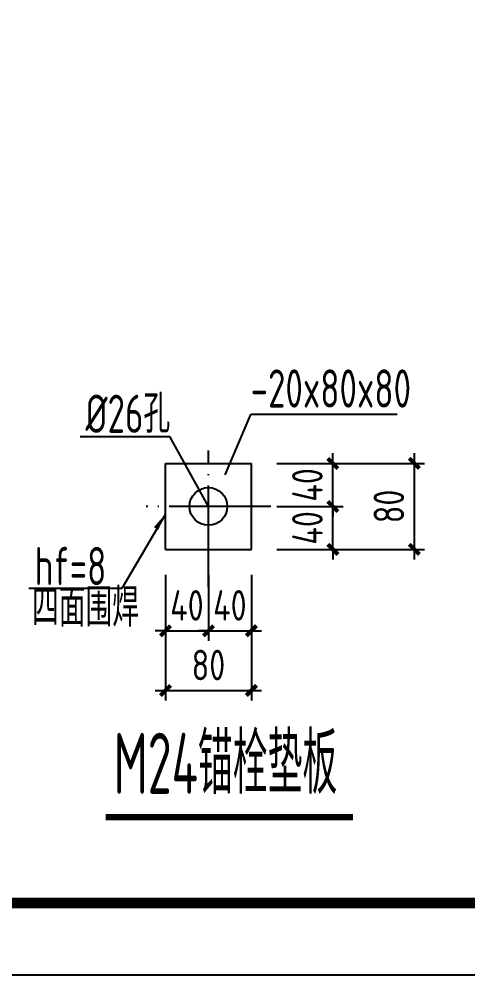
# Model space of a CAD drawing. Extents: x -33967 to 1773478, y -1022458 to -784650.
# Drawn here: x 619421 to 628231, y -1022458 to -1003682 of the extents above; entities that cross this region are included whole.
import ezdxf

# ---------------------------------------------------------------- set-up
doc = ezdxf.new("R2010")
doc.units = 0
doc.header["$LTSCALE"] = 1000
doc.header["$MEASUREMENT"] = 0
doc.linetypes.add('DOTE', pattern=[2.42, 2, -0.2, 0.02, -0.2])
for name, color, linetype in [('AXIS', 3, 'Continuous'), ('C', 6, 'Continuous'), ('DOTE', 1, 'DOTE'), ('PUB_TEXT', 7, 'Continuous'), ('PUB_TITLE', 4, 'Continuous'), ('锚栓', 7, 'Continuous')]:
    doc.layers.add(name, color=color, linetype=linetype)
doc.styles.add('C', font='tssdeng.shx', dxfattribs={"height": 3, "bigfont": 'tssdchn.shx'})
doc.styles.add('TSSD_Dimension', font='Tssdeng.shx', dxfattribs={"width": 0.8, "bigfont": 'hztxt.shx'})
doc.dimstyles.new('TSSD_40_200', dxfattribs={"dimtxt": 600, "dimasz": 200, "dimexe": 200, "dimexo": 500, "dimgap": 200, "dimtad": 1, "dimdec": 0, "dimlfac": 0.2, "dimzin": 0, "dimdsep": 46, "dimtxsty": 'TSSD_Dimension', "dimblk": 'ARCHTICK', "dimblk1": 'ARCHTICK', "dimblk2": 'ARCHTICK', "dimcen": 0, "dimdle": 200, "dimclrt": 7, "dimadec": 0, "dimazin": 0, "dimtfac": 1, "dimtdec": 0, "dimtix": 1, "dimtmove": 2, "dimatfit": 3, "dimfxl": 1, "dimtolj": 1, "dimtzin": 0, "dimarcsym": 0})

# ---------------------------------------------------------------- blocks, each defined once
blk = doc.blocks.new('_ArchTick')
at = {"color": 0, "linetype": 'ByBlock', "const_width": 0.4}
blk.add_lwpolyline([(-0.5, -0.5), (0.5, 0.5)], dxfattribs=at)
blk = doc.blocks.new('*D1276')
at = {"layer": 'AXIS', "color": 0, "lineweight": -2, "transparency": 16777216}
for p, q in [((625580, -1012411), (625580, -1012211)), ((624480, -1012411), (625780, -1012411)), ((625580, -1013255), (625580, -1012411)), ((624480, -1013255), (625780, -1013255)), ((625580, -1013255), (625580, -1013455))]:
    blk.add_line(p, q, dxfattribs=at)
at = {"layer": 'Defpoints', "color": 0, "transparency": 16777216}
for p in [(623980, -1012411), (625580, -1012411), (623980, -1013255)]:
    blk.add_point(p, dxfattribs=at)
at = {"layer": 'AXIS', "color": 0, "lineweight": -2, "transparency": 16777216, "xscale": 200, "yscale": 200, "zscale": 200}
for p, rotation in [((625580, -1012411), 270), ((625580, -1013255), 90)]:
    blk.add_blockref('_ArchTick', p, dxfattribs=dict(at, rotation=rotation))
at = {"layer": 'AXIS', "color": 7, "transparency": 16777216, "insert": (625080, -1012833), "char_height": 600, "attachment_point": 5, "rotation": 90, "style": 'TSSD_Dimension'}
blk.add_mtext('\\A1;40', dxfattribs=at)
blk = doc.blocks.new('*D1277')
at = {"layer": 'AXIS', "color": 0, "lineweight": -2, "transparency": 16777216}
for p, q in [((625580, -1013255), (625580, -1013055)), ((624480, -1013255), (625780, -1013255)), ((625580, -1014099), (625580, -1013255)), ((624480, -1014099), (625780, -1014099)), ((625580, -1014099), (625580, -1014299))]:
    blk.add_line(p, q, dxfattribs=at)
at = {"layer": 'Defpoints', "color": 0, "transparency": 16777216}
for p in [(623980, -1013255), (625580, -1013255), (623980, -1014099)]:
    blk.add_point(p, dxfattribs=at)
at = {"layer": 'AXIS', "color": 0, "lineweight": -2, "transparency": 16777216, "xscale": 200, "yscale": 200, "zscale": 200}
for p, rotation in [((625580, -1013255), 270), ((625580, -1014099), 90)]:
    blk.add_blockref('_ArchTick', p, dxfattribs=dict(at, rotation=rotation))
at = {"layer": 'AXIS', "color": 7, "transparency": 16777216, "insert": (625080, -1013677), "char_height": 600, "attachment_point": 5, "rotation": 90, "style": 'TSSD_Dimension'}
blk.add_mtext('\\A1;40', dxfattribs=at)
blk = doc.blocks.new('*D1278')
at = {"layer": 'AXIS', "color": 0, "lineweight": -2, "transparency": 16777216}
for p, q in [((627180, -1014299), (627180, -1012211)), ((625295, -1012411), (627380, -1012411)), ((625295, -1014099), (627380, -1014099))]:
    blk.add_line(p, q, dxfattribs=at)
at = {"layer": 'Defpoints', "color": 0, "transparency": 16777216}
for p in [(624795, -1012411), (627180, -1012411), (624795, -1014099)]:
    blk.add_point(p, dxfattribs=at)
at = {"layer": 'AXIS', "color": 0, "lineweight": -2, "transparency": 16777216, "xscale": 200, "yscale": 200, "zscale": 200}
for p, rotation in [((627180, -1012411), 90), ((627180, -1014099), 270)]:
    blk.add_blockref('_ArchTick', p, dxfattribs=dict(at, rotation=rotation))
at = {"layer": 'AXIS', "color": 7, "transparency": 16777216, "insert": (626680, -1013255), "char_height": 600, "attachment_point": 5, "rotation": 90, "style": 'TSSD_Dimension'}
blk.add_mtext('\\A1;80', dxfattribs=at)
blk = doc.blocks.new('*D1279')
at = {"layer": 'AXIS', "color": 0, "lineweight": -2, "transparency": 16777216}
for p, q in [((622293, -1014599), (622293, -1017071)), ((623980, -1014599), (623980, -1017071)), ((622093, -1016871), (624180, -1016871))]:
    blk.add_line(p, q, dxfattribs=at)
at = {"layer": 'Defpoints', "color": 0, "transparency": 16777216}
for p in [(622293, -1014099), (623980, -1014099), (623980, -1016871)]:
    blk.add_point(p, dxfattribs=at)
at = {"layer": 'AXIS', "color": 0, "lineweight": -2, "transparency": 16777216, "xscale": 200, "yscale": 200, "zscale": 200, "rotation": 180}
blk.add_blockref('_ArchTick', (622293, -1016871), dxfattribs=at)
at = {"layer": 'AXIS', "color": 0, "lineweight": -2, "transparency": 16777216, "xscale": 200, "yscale": 200, "zscale": 200}
blk.add_blockref('_ArchTick', (623980, -1016871), dxfattribs=at)
at = {"layer": 'AXIS', "color": 7, "transparency": 16777216, "insert": (623137, -1016371), "char_height": 600, "attachment_point": 5, "style": 'TSSD_Dimension'}
blk.add_mtext('\\A1;80', dxfattribs=at)
blk = doc.blocks.new('*D1280')
at = {"layer": 'AXIS', "color": 0, "lineweight": -2, "transparency": 16777216}
for p, q in [((622293, -1014599), (622293, -1015899)), ((623137, -1014599), (623137, -1015899)), ((622293, -1015699), (622093, -1015699)), ((622293, -1015699), (623137, -1015699)), ((623137, -1015699), (623337, -1015699))]:
    blk.add_line(p, q, dxfattribs=at)
at = {"layer": 'Defpoints', "color": 0, "transparency": 16777216}
for p in [(622293, -1014099), (623137, -1014099), (623137, -1015699)]:
    blk.add_point(p, dxfattribs=at)
at = {"layer": 'AXIS', "color": 0, "lineweight": -2, "transparency": 16777216, "xscale": 200, "yscale": 200, "zscale": 200}
blk.add_blockref('_ArchTick', (622293, -1015699), dxfattribs=at)
at = {"layer": 'AXIS', "color": 0, "lineweight": -2, "transparency": 16777216, "xscale": 200, "yscale": 200, "zscale": 200, "rotation": 180}
blk.add_blockref('_ArchTick', (623137, -1015699), dxfattribs=at)
at = {"layer": 'AXIS', "color": 7, "transparency": 16777216, "insert": (622715, -1015199), "char_height": 600, "attachment_point": 5, "style": 'TSSD_Dimension'}
blk.add_mtext('\\A1;40', dxfattribs=at)
blk = doc.blocks.new('*D1281')
at = {"layer": 'AXIS', "color": 0, "lineweight": -2, "transparency": 16777216}
for p, q in [((623137, -1014599), (623137, -1015899)), ((623980, -1014599), (623980, -1015899)), ((623137, -1015699), (622937, -1015699)), ((623137, -1015699), (623980, -1015699)), ((623980, -1015699), (624180, -1015699))]:
    blk.add_line(p, q, dxfattribs=at)
at = {"layer": 'Defpoints', "color": 0, "transparency": 16777216}
for p in [(623137, -1014099), (623980, -1014099), (623980, -1015699)]:
    blk.add_point(p, dxfattribs=at)
at = {"layer": 'AXIS', "color": 0, "lineweight": -2, "transparency": 16777216, "xscale": 200, "yscale": 200, "zscale": 200}
blk.add_blockref('_ArchTick', (623137, -1015699), dxfattribs=at)
at = {"layer": 'AXIS', "color": 0, "lineweight": -2, "transparency": 16777216, "xscale": 200, "yscale": 200, "zscale": 200, "rotation": 180}
blk.add_blockref('_ArchTick', (623980, -1015699), dxfattribs=at)
at = {"layer": 'AXIS', "color": 7, "transparency": 16777216, "insert": (623558, -1015199), "char_height": 600, "attachment_point": 5, "style": 'TSSD_Dimension'}
blk.add_mtext('\\A1;40', dxfattribs=at)

msp = doc.modelspace()

# ---------------------------------------------------------------- linework, layer by layer
at = {"layer": 'AXIS'}
for p, q in [((623463.6, -1012636.1), (623970, -1011449.5)), ((626845.2, -1011449.5), (623970, -1011449.5)), ((620621.2, -1011882.8), (622378.8, -1011882.8)), ((623136.6, -1013255.1), (622378.8, -1011882.8)), ((622292.8, -1013405.3), (621436, -1014866.1)), ((621436, -1014866.1), (619608.4, -1014866.1))]:
    msp.add_line(p, q, dxfattribs=at)
msp.add_lwpolyline([(622292.8, -1013405.3, 0, 101.2, 0), (622109.9, -1013689, 101.2, 101.2, 0)], format="xyseb", dxfattribs=at)
at = {"layer": 'C', "color": 1, "linetype": 'ByBlock', "const_width": 128.2}
msp.add_lwpolyline([(621118.1, -1019359.2), (625975.9, -1019359.2)], dxfattribs=at)
at = {"layer": 'DOTE'}
for p, q in [((623136.6, -1014841.9), (623136.6, -1012157.8)), ((624365.1, -1013255.1), (621914.8, -1013255.1))]:
    msp.add_line(p, q, dxfattribs=at)
at = {"layer": 'PUB_TITLE'}
msp.add_lwpolyline([(521646, -1022458.4), (640446, -1022458.4), (640446, -938458.4), (521646, -938458.4)], close=True, dxfattribs=at)
at = {"layer": 'PUB_TITLE', "const_width": 212.1}
msp.add_lwpolyline([(524466.3, -1021044.2), (524466.3, -939872.6), (638446, -939872.6), (638446, -1021044.2)], close=True, dxfattribs=at)
at = {"layer": '锚栓'}
for p, q in [((622292.8, -1012411.4), (623980.3, -1012411.4)), ((622292.8, -1014098.9), (622292.8, -1012411.4)), ((623980.3, -1014098.9), (623980.3, -1012411.4)), ((622292.8, -1014098.9), (623980.3, -1014098.9))]:
    msp.add_line(p, q, dxfattribs=at)
msp.add_circle((623136.6, -1013255.1), 371.3, dxfattribs=at)

# ---------------------------------------------------------------- texts
at = {"layer": 'PUB_TEXT'}
for s, height, style, width, p in [('-20x80x80', 750, 'TSSD_Dimension', 0.7, (623965.7, -1011313.4)), ('%%c26孔', 750, 'TSSD_Dimension', 0.7, (620723, -1011809.5)), ('hf=8', 750, 'TSSD_Dimension', 0.7, (619723.3, -1014801.8)), ('四面围焊', 750, 'TSSD_Dimension', 0.7, (619674.2, -1015614.2)), ('M24锚栓垫板', 1200, 'C', 0.6, (621275.5, -1018901.7))]:
    msp.add_text(s, height=height, dxfattribs=dict(at, style=style, width=width)).set_placement(p)

# ---------------------------------------------------------------- dimensions: what is measured, and where the dimension line sits
at = {"layer": 'AXIS'}
for p1, p2, distance, text, picture, middle in [((623980.3, -1013255.1), (623980.3, -1012411.4), -1600.1, '40', '*D1276', (625080.4, -1012833.3)), ((624795.3, -1014098.9), (624795.3, -1012411.4), -2385.2, '80', '*D1278', (626680.5, -1013255.1)), ((623980.3, -1014098.9), (623980.3, -1013255.1), -1600.1, '40', '*D1277', (625080.4, -1013677)), ((622292.8, -1014098.9), (623980.3, -1014098.9), -2772.5, '80', '*D1279', (623136.6, -1016371.4)), ((622292.8, -1014098.9), (623136.6, -1014098.9), -1600.1, '40', '*D1280', (622714.7, -1015198.9)), ((623136.6, -1014098.9), (623980.3, -1014098.9), -1600.1, '40', '*D1281', (623558.4, -1015198.9))]:
    dim = msp.add_aligned_dim(p1=p1, p2=p2, distance=distance, text=text, dimstyle='TSSD_40_200', dxfattribs=at)
    dim.commit()
    dim.dimension.update_dxf_attribs({"geometry": picture, "text_midpoint": middle})

doc.saveas('drawing.dxf')
